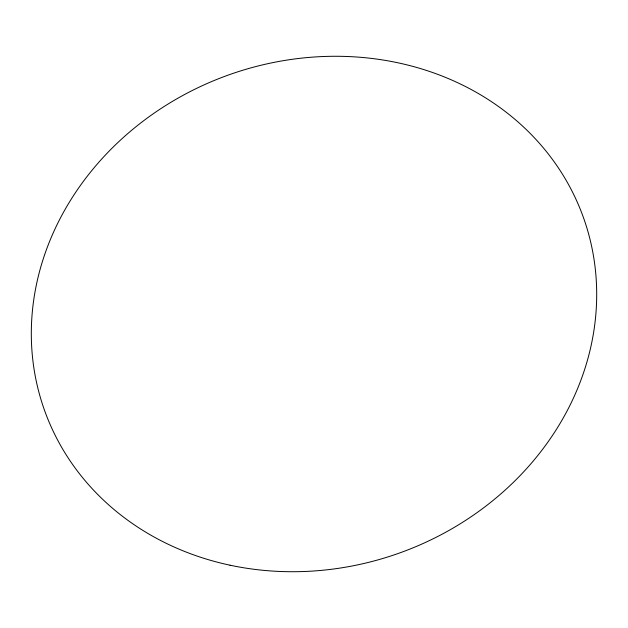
<?xml version="1.0" encoding="UTF-8"?>
<svg xmlns="http://www.w3.org/2000/svg" width="628" height="628" viewBox="0 0 628 628"><rect width="100%" height="100%" fill="white"/><g stroke="black" fill="none" stroke-linecap="round" stroke-linejoin="round"><path stroke-width="0.94" d="M230.029 565.2A286.18 253.845 -19.7 0 0 589.755 238.295A286.18 253.845 -19.7 0 0 122.217 138.505A286.18 253.845 -19.7 0 0 230.029 565.2"/></g></svg>
